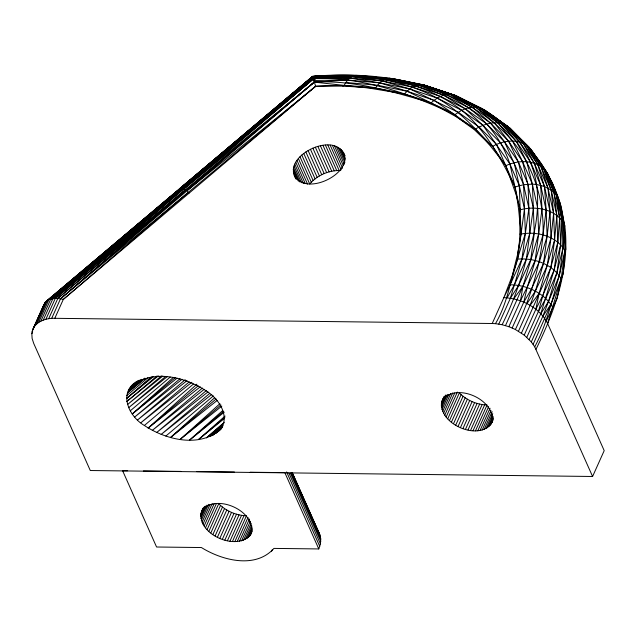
<?xml version="1.0" encoding="UTF-8"?>
<svg xmlns="http://www.w3.org/2000/svg" width="636" height="636" viewBox="0 0 636 636"><rect width="100%" height="100%" fill="white"/><g stroke="black" fill="none" stroke-linecap="round" stroke-linejoin="round"><path stroke-width="0.95" d="M201.413 511.71C214.388 491.541 258.852 511.726 250.544 534.868C235.551 552.795 191.436 531.728 203.019 508.14M492.717 420.809C481.539 444.469 432.48 422.304 443.213 398.239M31.84 333.654L32.11 338.408L33.692 343.368L90.288 470.521L592.585 476.483L604.2 450.646L547.604 323.493C539.535 307.49 521.289 298.356 503.839 297.656L492.224 323.501L54.807 318.31C45.132 317.817 32.698 322.619 31.84 333.654L32.651 331.849M535.989 349.331C554.632 311.171 570.007 269.322 564.84 226.146L558.249 197.979L547.906 174.161L533.095 152.545L531.052 150.494C544.662 165.805 554.202 184.313 560.316 203.806C566.97 227.418 562.566 251.959 559.29 275.738C551.913 299.763 546.904 324.583 534.717 346.827L592.585 476.483M220.787 429.244C199.577 448.165 165.98 439.897 144.364 425.484C128.798 416.532 117.485 392.022 137.63 380.964M32.865 329.289L43.956 304.612L45.895 301.663L312.689 76.296C385.877 70.262 482.883 83.475 509.921 164.032C516.607 193.765 523.738 224.444 517.481 254.933C511.201 278.25 507.894 302.474 495.46 323.668L492.224 323.501M293.323 169.788C294.476 148.864 341.635 131.549 344.943 159.079C343.782 180.012 296.622 197.327 293.323 169.788L298.395 181.196M377.387 77.465L391.919 78.506L423.743 84.938L449.898 94.351L472.286 107.182L490.571 123.138L504.563 141.82L523.651 184.702L524.462 208.87L517.656 259.146L510.144 284.777L503.839 297.656L512.083 276.199L525.368 233.42L528.906 208.282L518.388 161.997L508.593 141.192L494.307 122.764L475.641 107.158L452.872 94.692L423.743 84.938L391.919 78.506C384.931 77.282 379.032 82.752 375.391 88.094L342.796 86.075L315.639 86.281L187.381 190.474L184.782 190.244L57.812 298.459L48.702 318.731M127.55 470.767L122.605 470.712L156.567 547.008L201.413 547.54C222.123 560.411 255.394 569.156 273.941 548.407L318.787 548.94L320.425 543.891L320.751 539.018L319.781 534.51L292.21 472.572M534.717 346.827L531.306 341.93L542.921 316.084L548.534 301.4L556.921 272.844L563.043 247.682L562.049 220.652L556.357 195.061L547.906 174.161L531.243 149.722L528.969 147.242L510.008 128.226L484.632 110.068L455.662 95.567L426.311 85.733L389.534 78.308L418.257 84.946L443.634 95.209L465.298 108.796L482.955 125.332L500.516 142.901L514.142 162.792L519.294 185.625L521.011 234.04L517.481 254.933L517.656 259.146C534.057 257.667 552.533 264.043 561.191 278.767L557.152 298.507L546.324 320.981M495.46 323.668L502.13 324.718L508.848 326.697L520.463 300.852L522.911 286.359L538.676 233.937L542.031 209.005L540.648 185.291L534.375 163.285L523.261 143.434L507.433 126.206L484.632 110.068L455.662 95.567L428.712 87.053L435.175 89.215M531.306 341.93L524.231 335.124L535.846 309.287L539.121 293.363L554.592 239.963L556.842 215.493L554.004 192.438L546.038 171.299L543.708 168.755L528.969 147.242L510.008 128.226L487.884 112.564M508.848 326.697L512.163 328.009L523.77 302.172L527.172 287.599L542.985 234.899L546.157 210.079L544.472 186.507L537.833 164.708L526.29 145.135L510.008 128.226L507.608 126.628M54.807 318.31L63.314 299.381L315.639 86.281L312.642 76.495L316.601 76.241M526.823 337.295L538.438 311.457L557.828 242.284L559.68 217.941L556.357 195.061L546.038 171.299M35.187 325.489L45.895 301.663L48.932 299.628L312.642 76.495C383.508 71.471 463.557 84.993 512.537 141.049C534.002 167.292 544.44 201.151 542.985 234.899C539.972 267.828 529.716 299.842 515.367 329.52L524.231 335.124M547.604 323.493L561.191 278.767L563.25 273.774L564.927 250.679L563.949 223.61C555.3 208.926 535.496 205.571 520.121 209.856L519.493 213.895L521.011 234.04L519.954 234.096M43.956 304.612L32.182 331.42M498.775 324.074L510.39 298.228L529.804 233.197L533.35 208.115L532.364 184.13L526.695 161.727L516.337 141.391L501.335 123.535L481.857 108.605L458.254 96.958L437.019 89.835M491.914 422.59C496.764 399.869 455.082 381.234 442.012 400.911M529.176 339.56L540.791 313.723L554.115 270.109L560.65 244.876L562.049 220.652L558.249 197.979L556.357 195.061L551.189 190.108L544.472 186.507L536.577 184.496L532.364 184.13L523.651 184.702L515.041 186.96C501.232 159.048 486.039 130.611 461.784 110.33C422.288 80.128 370.629 72.687 322.198 75.938L312.872 76.447L310.599 78.363M502.13 324.718C512.568 303.738 520.558 281.74 526.362 259.043C535.154 235.248 539.821 209.832 536.577 184.496C531.076 149.81 506.948 119.393 474.838 105.489M518.475 331.221L530.09 305.383L535.353 291.145L550.999 237.944L553.614 213.33L551.189 190.108L543.708 168.755L531.243 149.722L528.524 146.996M533.143 344.354L550.879 304.382L561.191 278.767L564.927 250.679L565.817 249.55L563.949 223.61M45.895 319.304L55.3 298.371L183.12 188.765L184.273 188.677L314.248 82.131L368.888 88.07L404.512 93.977C409.202 88.507 416.175 83.562 423.743 84.938L455.662 95.567L478.86 107.627L497.916 122.907L512.537 141.049L522.577 161.631L532.364 184.13L537.746 208.346L538.676 233.937L535.138 260.482L522.911 286.359L505.501 325.592M38.701 322.388L48.932 299.628L55.3 298.371L314.248 82.131C354.276 79.866 393.151 91.854 431.168 102.913C436.868 97.475 444.755 93.102 452.872 94.692L478.86 107.627L481.857 108.605L507.433 126.206L528.969 147.242L540.966 166.529L548.001 188.121L553.614 213.33L554.592 239.963L550.895 267.613L521.448 333.105M33.875 327.317L44.782 303.038L312.872 76.447L310.599 78.371M36.809 323.835L47.295 300.518M40.871 321.14L50.84 298.96L180.831 188.32L312.944 77.854L317.078 77.043L351.668 76.614L384.629 79.524L415.435 85.765L443.634 95.209L468.812 107.738L490.571 123.138L508.593 141.192L522.577 161.631L533.35 208.115L534.264 233.372L530.766 259.583L518.602 285.453L510.39 298.228M43.264 320.107L52.963 298.53L181.88 188.399L182.945 188.192L313.278 78.991L315.536 78.49L349.673 78.069L382.196 80.947L412.613 87.108L440.446 96.426L465.298 108.796L486.771 123.996L504.563 141.82L518.388 161.997L528.023 184.202L529.804 233.197L526.362 259.043L514.325 284.92L507.075 297.823M51.683 318.398L60.492 298.801L186.038 190.299M200.897 513.292L202.9 508.84M204.236 506.948L200.626 514.977L204.49 506.94M200.602 516.734L205.412 506.033M200.849 518.547L206.859 505.175M201.31 520.383L208.521 504.34M202.025 522.251L210.039 504.42M202.979 524.136L212.193 503.633M204.156 525.98L214.173 503.696M205.531 527.808L216.351 503.736M207.129 529.589L218.752 503.736C226.026 511.018 236.155 515.486 246.466 515.764L234.851 541.618M208.91 531.291L220.525 505.437M210.85 532.904L222.473 507.051M212.933 534.423L224.548 508.569M215.151 535.83L226.774 509.977M217.48 537.11L229.103 511.257M219.897 538.247L231.512 512.393M222.377 539.233L234 513.371M224.89 540.059L236.513 514.198M227.41 540.719L239.033 514.866M229.938 541.204L241.553 515.351M232.426 541.498L244.041 515.645M237.188 541.554L248.008 517.481M239.422 541.316L249.439 519.032M241.537 540.886L250.353 521.274M243.509 540.274L251.125 523.341M245.313 539.503L251.721 525.241M246.935 538.573L252.142 526.982M248.35 537.476L252.357 528.564M249.558 536.235L252.357 529.995M250.544 534.868L252.15 531.306M271.612 551.213L272.415 549.425M443.173 398.541L443.976 396.761M441.511 402.501L443.912 397.158M443.761 398.064L444.564 396.284M441.241 404.178L444.842 396.164M444.969 396.824L445.772 395.043M441.217 405.935L446.019 395.242M441.456 407.748L447.466 394.384M441.925 409.592L448.73 394.439M442.64 411.46L450.654 393.636M443.594 413.344L452.8 392.849M444.771 415.189L454.78 392.913M446.146 417.017L457.363 392.062M447.744 418.79L459.359 392.953C466.633 400.251 476.769 404.687 487.081 404.997M449.517 420.499L461.132 394.654M451.449 422.113L463.064 396.268M453.548 423.632L465.155 397.786M455.766 425.039L467.38 399.193M458.095 426.319L469.71 400.473M460.504 427.456L472.119 401.618M462.992 428.433L474.607 402.596M465.504 429.26L477.119 403.423M468.024 429.92L479.639 404.083M470.553 430.413L482.16 404.568M473.033 430.707L484.648 404.862M475.466 430.834L486.675 405.887M477.803 430.763L488.615 406.706M480.037 430.524L490.046 408.248M482.152 430.095L490.96 410.49M484.123 429.483L492.137 411.659M485.928 428.704L492.733 413.559M487.542 427.782L492.749 416.19M488.957 426.684L493.369 416.882M490.165 425.444L493.369 418.313M491.159 424.077L493.162 419.625M535.846 309.287L542.611 295.827L554.115 270.109L557.828 242.284L556.842 215.493L551.189 190.108L540.966 166.529L526.29 145.135C516.082 138.545 502.663 140.723 492.558 146.383L488.766 143.625L474.273 129.609L457.324 117.358L431.168 102.913L407.104 91.234L379.811 82.871L349.673 78.069L312.729 77.02L179.972 188.51M520.463 300.852L539.408 261.762L547.111 236.25L550.037 211.526L548.001 188.121L537.833 164.708L523.261 143.434L504.507 124.648C494.339 120.101 483.217 124.6 474.273 129.609M538.438 311.457L545.775 298.523L556.921 272.844L560.65 244.876L559.68 217.941L554.004 192.438L543.708 168.755C533.453 159.477 517.704 160.192 505.795 165.694C486.365 140.095 465.528 114.401 437.282 98.135C399.201 77.838 355.127 73.18 312.642 76.495M359.26 75.97C352.59 73.283 346.898 79.969 344.251 85.335L342.796 86.075M523.77 302.172L531.338 289.213L543.486 263.407L547.111 236.25L546.157 210.079L540.648 185.291L530.655 162.283L516.337 141.391L497.916 122.907L475.641 107.158L449.898 94.351L421.048 84.675M540.791 313.723L548.534 301.4L559.29 275.738L564.927 250.679C556.262 235.94 536.983 231.122 521.011 234.04M526.974 303.674L535.353 291.145L547.35 265.363L550.999 237.944L550.037 211.526L544.472 186.507L534.375 163.285L519.93 142.17L501.335 123.535L478.86 107.627C470.29 105.759 461.601 109.495 454.971 114.75C411.222 94.382 364.547 77.083 315.536 78.49L312.944 77.854L50.84 298.96L312.729 77.02L320.449 75.764M542.921 316.084L550.879 304.382C541.57 291.741 525.646 284.888 510.144 284.777L521.957 258.908L525.368 233.42L524.462 208.87L519.294 185.625L509.921 164.032L482.955 125.332L461.784 110.33L437.282 98.135L409.815 88.937L382.196 80.947L351.668 76.614L318.731 76.121L317.078 77.043L314.065 80.438L314.248 82.131L60.492 298.801L55.3 298.371L313.278 78.991L314.065 80.438L347.749 80.025L379.811 82.871L409.815 88.937L458.333 112.326L479.194 127.097L496.485 144.436L515.041 186.96L520.121 209.856L516.082 194.552L505.795 165.694L492.558 146.383L475.545 129.315L434.173 100.297L407.104 91.234L377.538 85.256L345.92 82.465M513.737 298.88L522.911 286.359M530.09 305.383L539.121 293.363M218.538 431.16C231.846 418.361 219.197 398.812 206.493 391.1C185.505 377.164 153.944 369.071 132.32 385.424L136.303 382.093M340.721 170.575C329.098 170.011 317.332 175.226 309.708 183.979L298.379 158.531M200.3 386.815L148.204 428.028L196.882 384.184M217.13 400.497L170.575 437.449L214.674 397.715M221.821 406.11L180.171 439.357L219.937 403.677M224.254 412.168L189.576 440.08L222.775 410.482M177.054 378.174L132.272 413.949L173.024 377.72M224.58 418.305L198.44 439.579L225.088 416.047M224.309 422.28L206.422 437.87L223.848 423.163M153.292 376.703L126.508 398.534L151.169 377.092M222.966 425.802L209.983 436.59L222.656 425.611M189.464 192.835L188.057 192.541L63.314 299.381L60.492 298.801L315.639 86.281C363.45 82.847 412.939 90.932 454.971 114.75L457.324 117.358L475.545 129.315M181.26 188.065L179.75 189.353L181.268 188.073M189.584 181.014L187.31 182.937L188.852 181.689M191.849 179.09L193.368 177.802M197.144 174.598L195.634 175.878L197.192 174.661M203.949 168.818L205.468 167.538M242.531 136.104L300.772 86.711M302.283 85.423L309.088 79.651M312.944 77.854L52.963 298.53L313.278 78.991M312.689 76.296L179.304 188.979L179.996 188.415M138.584 380.662L130.253 387.698L139.364 380.105M141.462 379.342L128.647 390.17L141.621 379.414M144.849 378.134L127.462 392.817L144.984 378.38M126.755 395.616L147.926 377.736M126.508 398.534L152.187 376.854M157.084 375.932L126.755 401.547L158.332 375.916M161.417 375.932L127.439 404.615L162.8 376.051M165.622 376.464L128.599 407.732L167.165 376.711M130.221 410.864L170.233 377.069M132.272 413.949L175.488 377.45M180.036 378.722L134.721 416.985L182.047 379.295M185.211 379.716L137.583 419.943L187.048 380.638M189.17 381.942L140.802 422.789L191.881 382.284M144.364 425.484L193.392 384.072M148.204 428.028L198.178 385.814M202.423 388.063L152.33 430.373L204.243 389.327M206.469 390.456L156.671 432.512L207.924 391.975M209.483 393.62L161.178 434.412L211.709 394.431M165.829 436.065L213.338 395.942M170.575 437.449L216.089 399.01M180.171 439.357L220.907 404.957M189.576 440.08L223.546 411.389M198.44 439.579L224.882 417.248M209.983 436.59L222.831 425.738M216.065 433.219L221.376 428.736M206.692 166.028L45.895 301.663L178.08 190.387M208.21 164.748L210.484 162.824M212.003 161.544L309.08 79.643M48.932 299.628L312.729 77.02M59.188 290.906L56.159 293.458L58.464 291.558M62.98 287.711L60.706 289.626L62.272 288.37M64.498 286.439L66.772 284.523M68.291 283.243L70.564 281.327M72.838 279.411L74.356 278.131M77.385 275.579L78.904 274.299M81.177 272.383L82.696 271.103M84.97 269.187L86.488 267.915M130.467 230.868L161.552 204.681M163.07 203.401L165.344 201.485M166.863 200.213L169.136 198.297M171.41 196.381L173.684 194.465M175.202 193.185L177.476 191.269M191.881 179.137L193.4 177.857M57.812 298.459L314.248 82.131L347.749 80.025M64.546 286.454L66.828 284.546M68.354 283.266L70.628 281.351M72.909 279.442L74.428 278.163M343.353 75.994L351.12 75.724M322.198 75.938L350.969 75.581M143.378 470.958L180.966 471.403M196.794 471.594L234.382 472.039M250.21 472.222L284.833 472.635L318.787 548.94M363.816 76.495L365.756 76.63M370.597 76.98L374.477 77.258M423.417 85.232L427.909 86.615M453.54 95.559L458.254 96.958L460.003 98.357M485.284 111.205L487.097 112.008L485.332 111.125M512.163 328.009L515.367 329.52M498.02 120.228L499.618 121.293M501.216 122.358L506.01 125.562M510.628 129.513L527.165 145.628M524.08 142.933L526.942 145.652M529.812 148.363L531.243 149.722M536.641 158.157L540.918 163.317L546.372 172.618M319.781 534.51L313.103 520.669M550.879 304.382L552.764 307.466M547.858 175.162L552.326 182.778L560.316 203.806L564.84 226.146M343.464 152.362L345.03 155.868M342.494 150.931L344.839 156.194M341.301 149.627L345.205 158.404M339.902 148.466L344.974 159.875M338.273 147.472L344.911 162.395M336.484 146.638L344.299 164.183M334.536 145.962L343.13 165.265M332.429 145.469L342.581 168.286M330.179 145.167L341.119 169.74M327.834 145.048L339.163 170.496M325.409 145.111L336.738 170.559M322.937 145.358L334.266 170.806M320.409 145.795L331.738 171.243M317.865 146.415L329.194 171.863M315.345 147.202L326.666 172.65M312.864 148.148L324.185 173.596M310.44 149.261L321.76 174.709M308.094 150.525L319.423 175.965M305.852 151.909L317.181 177.357M303.738 153.419L315.066 178.867M301.774 155.033L313.103 180.481M299.993 156.758L311.322 182.198M296.964 160.367L307.514 184.058M295.78 162.252L305.153 183.311M294.794 164.152L303.388 183.454M294.07 166.052L301.488 182.723M293.57 167.936L299.818 181.976M293.323 171.593L296.448 178.613M293.554 173.326L296.289 179.471M294.055 174.972L295.621 178.478M292.433 473.2L318.803 532.443M292.075 472.969L320.441 536.705M292.727 474.893L293.927 477.58M294.73 479.377L296.328 482.97M300.319 491.946L301.52 494.641M302.315 496.438L304.716 501.82M305.519 503.617L307.116 507.21M308.309 509.897L309.112 511.694M309.907 513.49L311.107 516.186M291.185 472.596L320.751 539.018M290.406 473.192L320.775 541.411M288.863 472.977L320.425 543.891M286.605 471.896L319.765 546.404M187.381 190.474L188.057 192.541M184.273 188.677L184.782 190.244M182.945 188.192L183.12 188.765M181.769 187.978L181.88 188.399M185.044 184.861L183.534 186.141L185.06 184.885M222.274 427.376L213.211 435.032L222.338 427.392M50.848 297.934L44.782 303.038L50.864 297.942M54.64 294.738L52.367 296.654L54.664 294.746M357.909 75.493L355.969 75.557L357.909 75.493"/></g></svg>
